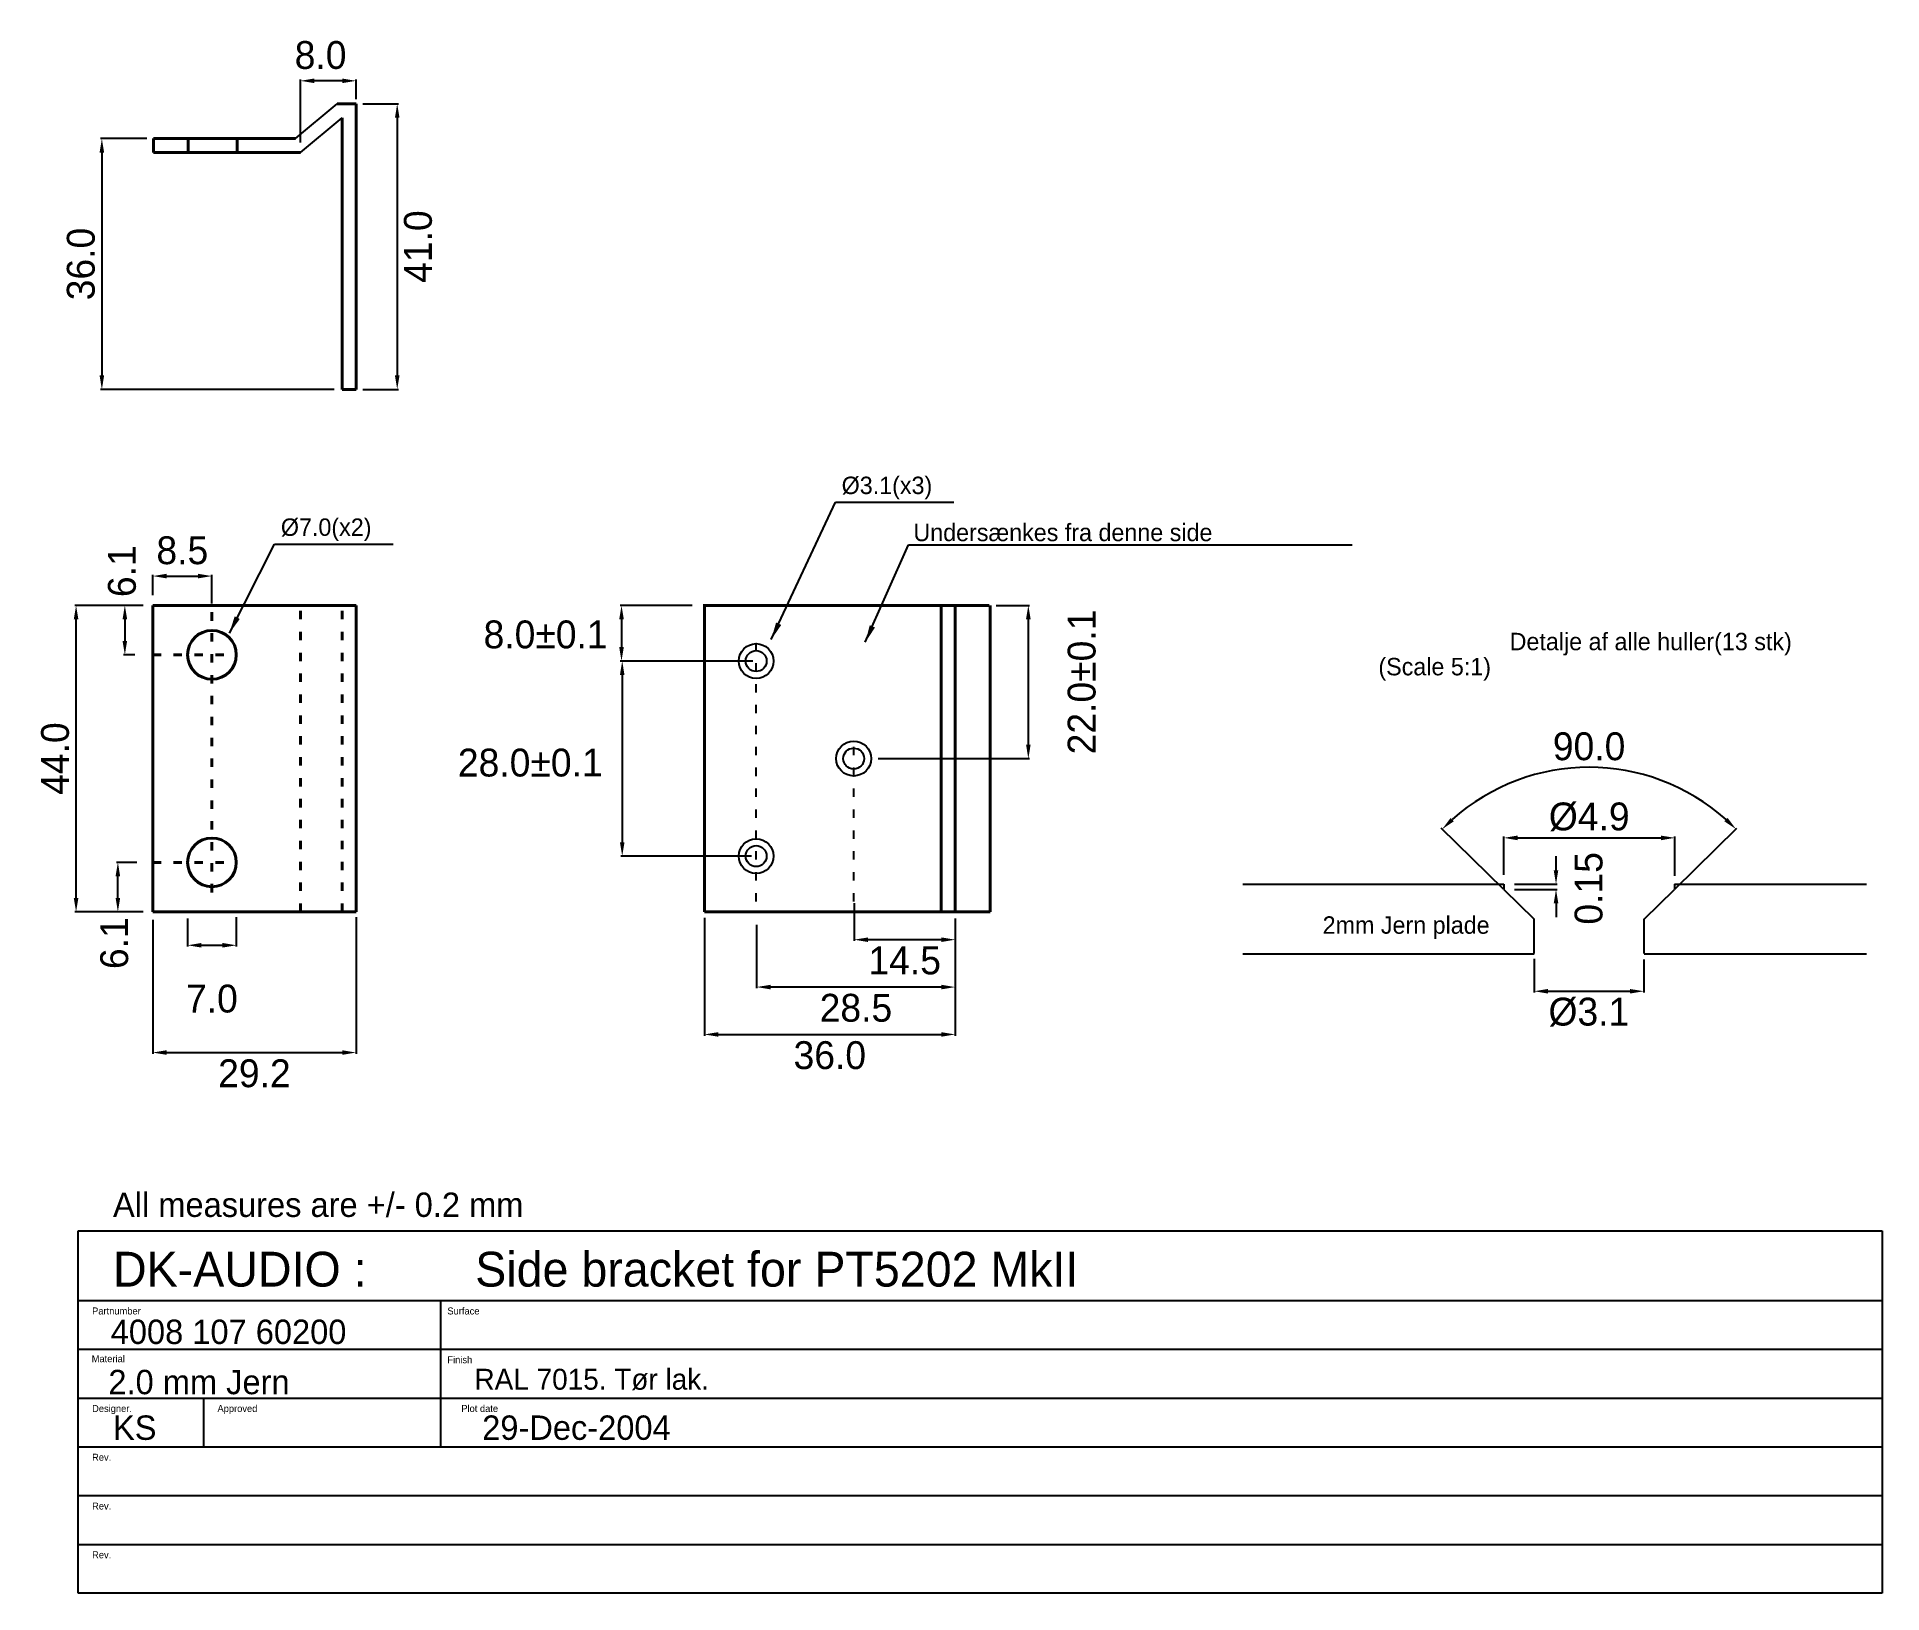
# Model space of a CAD drawing. Header units: millimetres. Extents: x 109 to 374, y 10 to 234.
import ezdxf

# ---------------------------------------------------------------- set-up
doc = ezdxf.new("R2010")
doc.units = ezdxf.units.MM
doc.header["$MEASUREMENT"] = 0
doc.linetypes.add('ACAD_ISO03W100', pattern=[30, 12, -18])
for name, color, linetype in [('Forplade', 4, 'Continuous'), ('kabinet_dim', 7, 'Continuous'), ('kabinet_head', 2, 'Continuous')]:
    doc.layers.add(name, color=color, linetype=linetype)
doc.layers.add('kabinet', color=4, linetype='Continuous', lineweight=40)
doc.dimstyles.new('DK-audio', dxfattribs={"dimtxt": 4, "dimasz": 2, "dimexe": 0.18, "dimexo": 0.0625, "dimgap": 1, "dimtad": 2, "dimdec": 1, "dimzin": 0, "dimdsep": 46, "dimtxsty": 'Standard', "dimcen": 5, "dimadec": 1, "dimazin": 0, "dimtfac": 1, "dimtdec": 1, "dimtofl": 0, "dimtmove": 2, "dimatfit": 3, "dimfxl": 0, "dimtolj": 1, "dimtzin": 0, "dimarcsym": 0})
doc.dimstyles.new('ISO-25', dxfattribs={"dimtxt": 2.5, "dimasz": 2.5, "dimexe": 1.25, "dimexo": 0.625, "dimtad": 1, "dimtxsty": 'Standard', "dimcen": 2.5, "dimadec": 0, "dimazin": 0, "dimtfac": 1, "dimtmove": 0, "dimatfit": 3, "dimfxl": 0, "dimarcsym": 0})

# ---------------------------------------------------------------- blocks, each defined once
blk = doc.blocks.new('*D22')
at = {"layer": 'DEFPOINTS', "color": 0, "linetype": 'Continuous', "ltscale": 0.1}
for p in [(204.6, 107.2), (240.6, 107), (240.6, 90.4)]:
    blk.add_point(p, dxfattribs=at)
at = {"layer": 'kabinet_dim', "color": 0, "linetype": 'Continuous', "lineweight": -2, "ltscale": 0.1}
for p, q in [((204.6, 107.14), (204.6, 90.22)), ((240.6, 106.94), (240.6, 90.22)), ((206.6, 90.4), (238.6, 90.4))]:
    blk.add_line(p, q, dxfattribs=at)
at = {"layer": 'kabinet_dim', "color": 0, "linetype": 'Continuous', "ltscale": 0.1}
for points in [[(206.6, 90.73), (206.6, 90.07), (204.6, 90.4)], [(238.6, 90.73), (238.6, 90.07), (240.6, 90.4)]]:
    blk.add_solid(points, dxfattribs=at)
at = {"layer": 'kabinet_dim', "color": 0, "linetype": 'Continuous', "ltscale": 0.1, "insert": (222.6, 87.4), "char_height": 4, "attachment_point": 5}
blk.add_mtext('\\A1;36.0', dxfattribs=at)
blk = doc.blocks.new('*D23')
at = {"layer": 'DEFPOINTS', "color": 0, "linetype": 'Continuous', "ltscale": 0.1}
for p in [(226.1, 109.3), (240.6, 107.1), (226.1, 104)]:
    blk.add_point(p, dxfattribs=at)
at = {"layer": 'kabinet_dim', "color": 0, "linetype": 'Continuous', "lineweight": -2, "ltscale": 0.1}
for p, q in [((226.1, 109.24), (226.1, 103.82)), ((240.6, 107.04), (240.6, 103.82)), ((238.6, 104), (228.1, 104))]:
    blk.add_line(p, q, dxfattribs=at)
at = {"layer": 'kabinet_dim', "color": 0, "linetype": 'Continuous', "ltscale": 0.1}
for points in [[(228.1, 104.33), (228.1, 103.67), (226.1, 104)], [(238.6, 104.33), (238.6, 103.67), (240.6, 104)]]:
    blk.add_solid(points, dxfattribs=at)
at = {"layer": 'kabinet_dim', "color": 0, "linetype": 'Continuous', "ltscale": 0.1, "insert": (233.35, 101), "char_height": 4, "attachment_point": 5}
blk.add_mtext('\\A1;14.5', dxfattribs=at)
blk = doc.blocks.new('*D24')
at = {"layer": 'DEFPOINTS', "color": 0, "linetype": 'Continuous', "ltscale": 0.1}
for p in [(124.6, 219), (118.1, 183), (151.5, 183)]:
    blk.add_point(p, dxfattribs=at)
at = {"layer": 'kabinet_dim', "color": 0, "linetype": 'Continuous', "lineweight": -2, "ltscale": 0.1}
for p, q in [((124.54, 219), (117.92, 219)), ((118.1, 217), (118.1, 185)), ((151.44, 183), (117.92, 183))]:
    blk.add_line(p, q, dxfattribs=at)
at = {"layer": 'kabinet_dim', "color": 0, "linetype": 'Continuous', "ltscale": 0.1}
for points in [[(117.77, 217), (118.43, 217), (118.1, 219)], [(117.77, 185), (118.43, 185), (118.1, 183)]]:
    blk.add_solid(points, dxfattribs=at)
at = {"layer": 'kabinet_dim', "color": 0, "linetype": 'Continuous', "ltscale": 0.1, "insert": (115.1, 201), "char_height": 4, "attachment_point": 5, "rotation": 90}
blk.add_mtext('\\A1;36.0', dxfattribs=at)
blk = doc.blocks.new('*D26')
at = {"layer": 'DEFPOINTS', "color": 0, "linetype": 'Continuous', "ltscale": 0.1}
for p in [(339.34, 127.71), (319.35, 111.22), (343.85, 111.22), (323.7, 106.97), (339.5, 106.97)]:
    blk.add_point(p, dxfattribs=at)
at = {"layer": 'kabinet_dim', "color": 0, "linetype": 'Continuous', "lineweight": -2, "ltscale": 0.1}
for p, q in [((319.31, 111.26), (310.37, 119.99)), ((343.89, 111.26), (352.83, 119.99))]:
    blk.add_line(p, q, dxfattribs=at)
blk.add_arc((331.6, 99.25), 29.5, 48.2196, 131.7804, dxfattribs=at)
at = {"layer": 'kabinet_dim', "color": 0, "linetype": 'Continuous', "ltscale": 0.1}
for points in [[(312.18, 121), (311.72, 121.48), (310.5, 119.86)], [(351.48, 121.48), (351.02, 121), (352.7, 119.86)]]:
    blk.add_solid(points, dxfattribs=at)
at = {"layer": 'kabinet_dim', "color": 0, "linetype": 'Continuous', "ltscale": 0.1, "insert": (331.6, 131.74), "char_height": 4, "attachment_point": 5}
blk.add_mtext('\\A1;90.0', dxfattribs=at)
blk = doc.blocks.new('*D27')
at = {"layer": 'DEFPOINTS', "color": 0, "linetype": 'Continuous', "ltscale": 0.1}
for p in [(323.7, 101.3), (339.45, 101.2), (339.45, 96.6)]:
    blk.add_point(p, dxfattribs=at)
at = {"layer": 'kabinet_dim', "color": 0, "linetype": 'Continuous', "lineweight": -2, "ltscale": 0.1}
for p, q in [((323.7, 101.24), (323.7, 96.42)), ((339.45, 101.14), (339.45, 96.42)), ((325.7, 96.6), (337.45, 96.6))]:
    blk.add_line(p, q, dxfattribs=at)
at = {"layer": 'kabinet_dim', "color": 0, "linetype": 'Continuous', "ltscale": 0.1}
for points in [[(325.7, 96.93), (325.7, 96.27), (323.7, 96.6)], [(337.45, 96.93), (337.45, 96.27), (339.45, 96.6)]]:
    blk.add_solid(points, dxfattribs=at)
at = {"layer": 'kabinet_dim', "color": 0, "linetype": 'Continuous', "ltscale": 0.1, "insert": (331.57, 93.6), "char_height": 4, "attachment_point": 5}
blk.add_mtext('\\A1;Ø3.1', dxfattribs=at)
blk = doc.blocks.new('*D28')
at = {"layer": 'DEFPOINTS', "color": 0, "linetype": 'Continuous', "ltscale": 0.1}
for p in [(320.85, 111.97), (320.85, 111.22), (326.85, 111.22)]:
    blk.add_point(p, dxfattribs=at)
at = {"layer": 'kabinet_dim', "color": 0, "linetype": 'Continuous', "lineweight": -2, "ltscale": 0.1}
for p, q in [((326.85, 113.97), (326.85, 115.97)), ((320.91, 111.97), (327.03, 111.97)), ((320.91, 111.22), (327.03, 111.22)), ((326.85, 109.22), (326.85, 107.22))]:
    blk.add_line(p, q, dxfattribs=at)
at = {"layer": 'kabinet_dim', "color": 0, "linetype": 'Continuous', "ltscale": 0.1}
for points in [[(326.52, 113.97), (327.18, 113.97), (326.85, 111.97)], [(326.52, 109.22), (327.18, 109.22), (326.85, 111.22)]]:
    blk.add_solid(points, dxfattribs=at)
at = {"layer": 'kabinet_dim', "color": 0, "linetype": 'Continuous', "ltscale": 0.1, "insert": (331.55, 111.37), "char_height": 4, "attachment_point": 5, "rotation": 90}
blk.add_mtext('\\A1;0.15', dxfattribs=at)
blk = doc.blocks.new('*D29')
at = {"layer": 'DEFPOINTS', "color": 0, "linetype": 'Continuous', "ltscale": 0.1}
for p in [(343.9, 118.62), (319.35, 113.27), (343.9, 113.12)]:
    blk.add_point(p, dxfattribs=at)
at = {"layer": 'kabinet_dim', "color": 0, "linetype": 'Continuous', "lineweight": -2, "ltscale": 0.1}
for p, q in [((319.35, 113.33), (319.35, 118.8)), ((321.35, 118.62), (341.9, 118.62)), ((343.9, 113.18), (343.9, 118.8))]:
    blk.add_line(p, q, dxfattribs=at)
at = {"layer": 'kabinet_dim', "color": 0, "linetype": 'Continuous', "ltscale": 0.1}
for points in [[(321.35, 118.95), (321.35, 118.28), (319.35, 118.62)], [(341.9, 118.95), (341.9, 118.28), (343.9, 118.62)]]:
    blk.add_solid(points, dxfattribs=at)
at = {"layer": 'kabinet_dim', "color": 0, "linetype": 'Continuous', "ltscale": 0.1, "insert": (331.62, 121.62), "char_height": 4, "attachment_point": 5}
blk.add_mtext('\\A1;Ø4.9', dxfattribs=at)
blk = doc.blocks.new('*D31')
at = {"layer": 'DEFPOINTS', "color": 0, "linetype": 'Continuous', "ltscale": 0.1}
for p in [(125.4, 106.9), (154.6, 107.3), (154.6, 87.8)]:
    blk.add_point(p, dxfattribs=at)
at = {"layer": 'kabinet_dim', "color": 0, "linetype": 'Continuous', "lineweight": -2, "ltscale": 0.1}
for p, q in [((125.4, 106.84), (125.4, 87.62)), ((154.6, 107.24), (154.6, 87.62)), ((127.4, 87.8), (152.6, 87.8))]:
    blk.add_line(p, q, dxfattribs=at)
at = {"layer": 'kabinet_dim', "color": 0, "linetype": 'Continuous', "ltscale": 0.1}
for points in [[(127.4, 88.13), (127.4, 87.47), (125.4, 87.8)], [(152.6, 88.13), (152.6, 87.47), (154.6, 87.8)]]:
    blk.add_solid(points, dxfattribs=at)
at = {"layer": 'kabinet_dim', "color": 0, "linetype": 'Continuous', "ltscale": 0.1, "insert": (140, 84.8), "char_height": 4, "attachment_point": 5}
blk.add_mtext('\\A1;29.2', dxfattribs=at)
blk = doc.blocks.new('*D32')
at = {"layer": 'DEFPOINTS', "color": 0, "linetype": 'Continuous', "ltscale": 0.1}
for p in [(114.4, 152), (124.1, 152), (124.1, 108)]:
    blk.add_point(p, dxfattribs=at)
at = {"layer": 'kabinet_dim', "color": 0, "linetype": 'Continuous', "lineweight": -2, "ltscale": 0.1}
for p, q in [((124.04, 152), (114.22, 152)), ((114.4, 110), (114.4, 150)), ((124.04, 108), (114.22, 108))]:
    blk.add_line(p, q, dxfattribs=at)
at = {"layer": 'kabinet_dim', "color": 0, "linetype": 'Continuous', "ltscale": 0.1}
for points in [[(114.07, 150), (114.73, 150), (114.4, 152)], [(114.07, 110), (114.73, 110), (114.4, 108)]]:
    blk.add_solid(points, dxfattribs=at)
at = {"layer": 'kabinet_dim', "color": 0, "linetype": 'Continuous', "ltscale": 0.1, "insert": (111.4, 130), "char_height": 4, "attachment_point": 5, "rotation": 90}
blk.add_mtext('\\A1;44.0', dxfattribs=at)
blk = doc.blocks.new('*D33')
at = {"layer": 'DEFPOINTS', "color": 0, "linetype": 'Continuous', "ltscale": 0.1}
for p in [(130.4, 107.1), (137.4, 107.3), (137.4, 103.2)]:
    blk.add_point(p, dxfattribs=at)
at = {"layer": 'kabinet_dim', "color": 0, "linetype": 'Continuous', "lineweight": -2, "ltscale": 0.1}
for p, q in [((130.4, 107.04), (130.4, 103.02)), ((137.4, 107.24), (137.4, 103.02)), ((132.4, 103.2), (135.4, 103.2))]:
    blk.add_line(p, q, dxfattribs=at)
at = {"layer": 'kabinet_dim', "color": 0, "linetype": 'Continuous', "ltscale": 0.1}
for points in [[(132.4, 103.53), (132.4, 102.87), (130.4, 103.2)], [(135.4, 103.53), (135.4, 102.87), (137.4, 103.2)]]:
    blk.add_solid(points, dxfattribs=at)
at = {"layer": 'kabinet_dim', "color": 0, "linetype": 'Continuous', "ltscale": 0.1, "insert": (133.9, 95.52), "char_height": 4, "attachment_point": 5}
blk.add_mtext('\\A1;7.0', dxfattribs=at)
blk = doc.blocks.new('*D34')
at = {"layer": 'DEFPOINTS', "color": 0, "linetype": 'Continuous', "ltscale": 0.1}
for p in [(120.4, 115.1), (123.2, 115.1), (123.2, 108)]:
    blk.add_point(p, dxfattribs=at)
at = {"layer": 'kabinet_dim', "color": 0, "linetype": 'Continuous', "lineweight": -2, "ltscale": 0.1}
for p, q in [((123.14, 115.1), (120.22, 115.1)), ((120.4, 110), (120.4, 113.1)), ((123.14, 108), (120.22, 108))]:
    blk.add_line(p, q, dxfattribs=at)
at = {"layer": 'kabinet_dim', "color": 0, "linetype": 'Continuous', "ltscale": 0.1}
for points in [[(120.07, 113.1), (120.73, 113.1), (120.4, 115.1)], [(120.07, 110), (120.73, 110), (120.4, 108)]]:
    blk.add_solid(points, dxfattribs=at)
at = {"layer": 'kabinet_dim', "color": 0, "linetype": 'Continuous', "ltscale": 0.1, "insert": (119.9, 103.5), "char_height": 4, "attachment_point": 5, "rotation": 90}
blk.add_mtext('\\A1;6.1', dxfattribs=at)
blk = doc.blocks.new('*D35')
at = {"layer": 'DEFPOINTS', "color": 0, "linetype": 'Continuous', "ltscale": 0.1}
for p in [(122.9, 152), (121.4, 144.9), (122.9, 144.9)]:
    blk.add_point(p, dxfattribs=at)
at = {"layer": 'kabinet_dim', "color": 0, "linetype": 'Continuous', "lineweight": -2, "ltscale": 0.1}
for p, q in [((122.84, 152), (121.22, 152)), ((121.4, 150), (121.4, 146.9)), ((122.84, 144.9), (121.22, 144.9))]:
    blk.add_line(p, q, dxfattribs=at)
at = {"layer": 'kabinet_dim', "color": 0, "linetype": 'Continuous', "ltscale": 0.1}
for points in [[(121.07, 150), (121.73, 150), (121.4, 152)], [(121.07, 146.9), (121.73, 146.9), (121.4, 144.9)]]:
    blk.add_solid(points, dxfattribs=at)
at = {"layer": 'kabinet_dim', "color": 0, "linetype": 'Continuous', "ltscale": 0.1, "insert": (121, 156.9), "char_height": 4, "attachment_point": 5, "rotation": 90}
blk.add_mtext('\\A1;6.1', dxfattribs=at)
blk = doc.blocks.new('*D36')
at = {"layer": 'DEFPOINTS', "color": 0, "linetype": 'Continuous', "ltscale": 0.1}
for p in [(133.9, 156.2), (125.4, 153.4), (133.9, 152.2)]:
    blk.add_point(p, dxfattribs=at)
at = {"layer": 'kabinet_dim', "color": 0, "linetype": 'Continuous', "lineweight": -2, "ltscale": 0.1}
for p, q in [((125.4, 153.46), (125.4, 156.38)), ((133.9, 152.26), (133.9, 156.38)), ((127.4, 156.2), (131.9, 156.2))]:
    blk.add_line(p, q, dxfattribs=at)
at = {"layer": 'kabinet_dim', "color": 0, "linetype": 'Continuous', "ltscale": 0.1}
for points in [[(127.4, 156.53), (127.4, 155.87), (125.4, 156.2)], [(131.9, 156.53), (131.9, 155.87), (133.9, 156.2)]]:
    blk.add_solid(points, dxfattribs=at)
at = {"layer": 'kabinet_dim', "color": 0, "linetype": 'Continuous', "ltscale": 0.1, "insert": (129.65, 159.88), "char_height": 4, "attachment_point": 5}
blk.add_mtext('\\A1;8.5', dxfattribs=at)
blk = doc.blocks.new('*D37')
at = {"layer": 'DEFPOINTS', "color": 0, "linetype": 'Continuous', "ltscale": 0.1}
for p in [(146.6, 227.3), (154.6, 224.6), (146.6, 218.4)]:
    blk.add_point(p, dxfattribs=at)
at = {"layer": 'kabinet_dim', "color": 0, "linetype": 'Continuous', "lineweight": -2, "ltscale": 0.1}
for p, q in [((146.6, 218.46), (146.6, 227.48)), ((152.6, 227.3), (148.6, 227.3)), ((154.6, 224.66), (154.6, 227.48))]:
    blk.add_line(p, q, dxfattribs=at)
at = {"layer": 'kabinet_dim', "color": 0, "linetype": 'Continuous', "ltscale": 0.1}
for points in [[(148.6, 227.63), (148.6, 226.97), (146.6, 227.3)], [(152.6, 227.63), (152.6, 226.97), (154.6, 227.3)]]:
    blk.add_solid(points, dxfattribs=at)
at = {"layer": 'kabinet_dim', "color": 0, "linetype": 'Continuous', "ltscale": 0.1, "insert": (149.5, 230.98), "char_height": 4, "attachment_point": 5}
blk.add_mtext('\\A1;8.0', dxfattribs=at)
blk = doc.blocks.new('*D38')
at = {"layer": 'DEFPOINTS', "color": 0, "linetype": 'Continuous', "ltscale": 0.1}
for p in [(155.5, 224), (155.5, 183), (160.5, 183)]:
    blk.add_point(p, dxfattribs=at)
at = {"layer": 'kabinet_dim', "color": 0, "linetype": 'Continuous', "lineweight": -2, "ltscale": 0.1}
for p, q in [((155.56, 224), (160.68, 224)), ((160.5, 222), (160.5, 185)), ((155.56, 183), (160.68, 183))]:
    blk.add_line(p, q, dxfattribs=at)
at = {"layer": 'kabinet_dim', "color": 0, "linetype": 'Continuous', "ltscale": 0.1}
for points in [[(160.17, 222), (160.83, 222), (160.5, 224)], [(160.17, 185), (160.83, 185), (160.5, 183)]]:
    blk.add_solid(points, dxfattribs=at)
at = {"layer": 'kabinet_dim', "color": 0, "linetype": 'Continuous', "ltscale": 0.1, "insert": (163.5, 203.5), "char_height": 4, "attachment_point": 5, "rotation": 90}
blk.add_mtext('\\A1;41.0', dxfattribs=at)
blk = doc.blocks.new('*D39')
at = {"layer": 'DEFPOINTS', "color": 0, "linetype": 'Continuous', "ltscale": 0.1}
for p in [(204.3, 144), (192.8, 116), (211.43, 116)]:
    blk.add_point(p, dxfattribs=at)
at = {"layer": 'kabinet_dim', "color": 0, "linetype": 'Continuous', "lineweight": -2, "ltscale": 0.1}
for p, q in [((204.24, 144), (192.62, 144)), ((192.8, 142), (192.8, 118)), ((211.37, 116), (192.62, 116))]:
    blk.add_line(p, q, dxfattribs=at)
at = {"layer": 'kabinet_dim', "color": 0, "linetype": 'Continuous', "ltscale": 0.1}
for points in [[(192.47, 142), (193.13, 142), (192.8, 144)], [(192.47, 118), (193.13, 118), (192.8, 116)]]:
    blk.add_solid(points, dxfattribs=at)
at = {"layer": 'kabinet_dim', "color": 0, "linetype": 'Continuous', "ltscale": 0.1, "insert": (179.6, 129.4), "char_height": 4, "attachment_point": 5, "rotation": 0.01}
blk.add_mtext('\\A1;28.0±0.1', dxfattribs=at)
blk = doc.blocks.new('*D40')
at = {"layer": 'DEFPOINTS', "color": 0, "linetype": 'Continuous', "ltscale": 0.1}
for p in [(202.9, 152), (192.7, 144), (211.63, 144)]:
    blk.add_point(p, dxfattribs=at)
at = {"layer": 'kabinet_dim', "color": 0, "linetype": 'Continuous', "lineweight": -2, "ltscale": 0.1}
for p, q in [((202.84, 152), (192.52, 152)), ((192.7, 150), (192.7, 146)), ((211.57, 144), (192.52, 144))]:
    blk.add_line(p, q, dxfattribs=at)
at = {"layer": 'kabinet_dim', "color": 0, "linetype": 'Continuous', "ltscale": 0.1}
for points in [[(192.37, 150), (193.03, 150), (192.7, 152)], [(192.37, 146), (193.03, 146), (192.7, 144)]]:
    blk.add_solid(points, dxfattribs=at)
at = {"layer": 'kabinet_dim', "color": 0, "linetype": 'Continuous', "ltscale": 0.1, "insert": (181.8, 147.8), "char_height": 4, "attachment_point": 5, "rotation": 0.01}
blk.add_mtext('\\A1;8.0±0.1', dxfattribs=at)
blk = doc.blocks.new('*D41')
at = {"layer": 'DEFPOINTS', "color": 0, "linetype": 'Continuous', "ltscale": 0.1}
for p in [(212.1, 106.2), (240.6, 106.2), (212.1, 97.2)]:
    blk.add_point(p, dxfattribs=at)
at = {"layer": 'kabinet_dim', "color": 0, "linetype": 'Continuous', "lineweight": -2, "ltscale": 0.1}
for p, q in [((212.1, 106.14), (212.1, 97.02)), ((240.6, 106.14), (240.6, 97.02)), ((238.6, 97.2), (214.1, 97.2))]:
    blk.add_line(p, q, dxfattribs=at)
at = {"layer": 'kabinet_dim', "color": 0, "linetype": 'Continuous', "ltscale": 0.1}
for points in [[(214.1, 97.53), (214.1, 96.87), (212.1, 97.2)], [(238.6, 97.53), (238.6, 96.87), (240.6, 97.2)]]:
    blk.add_solid(points, dxfattribs=at)
at = {"layer": 'kabinet_dim', "color": 0, "linetype": 'Continuous', "ltscale": 0.1, "insert": (226.35, 94.2), "char_height": 4, "attachment_point": 5}
blk.add_mtext('\\A1;28.5', dxfattribs=at)
blk = doc.blocks.new('*D42')
at = {"layer": 'DEFPOINTS', "color": 0, "linetype": 'Continuous', "ltscale": 0.1}
for p in [(246.4, 152), (251.1, 152), (229.5, 130)]:
    blk.add_point(p, dxfattribs=at)
at = {"layer": 'kabinet_dim', "color": 0, "linetype": 'Continuous', "lineweight": -2, "ltscale": 0.1}
for p, q in [((246.46, 152), (251.28, 152)), ((251.1, 132), (251.1, 150)), ((229.56, 130), (251.28, 130))]:
    blk.add_line(p, q, dxfattribs=at)
at = {"layer": 'kabinet_dim', "color": 0, "linetype": 'Continuous', "ltscale": 0.1}
for points in [[(250.77, 150), (251.43, 150), (251.1, 152)], [(250.77, 132), (251.43, 132), (251.1, 130)]]:
    blk.add_solid(points, dxfattribs=at)
at = {"layer": 'kabinet_dim', "color": 0, "linetype": 'Continuous', "ltscale": 0.1, "insert": (258.78, 141), "char_height": 4, "attachment_point": 5, "rotation": 90}
blk.add_mtext('\\A1;22.0±0.1', dxfattribs=at)

msp = doc.modelspace()

# ---------------------------------------------------------------- linework, layer by layer
at = {"layer": 'Forplade', "linetype": 'Continuous', "ltscale": 0.1}
for p, q in [((145.9, 219), (151.9, 224)), ((146.6, 217), (152.6, 222)), ((281.9, 111.97), (319.35, 111.97)), ((319.35, 111.97), (319.35, 111.22)), ((343.85, 111.97), (371.4, 111.97)), ((343.85, 111.97), (343.85, 111.22)), ((319.35, 111.22), (323.7, 106.97)), ((339.5, 106.97), (343.85, 111.22)), ((323.7, 102), (323.7, 107)), ((339.5, 102), (339.5, 107)), ((281.9, 101.97), (323.7, 101.97)), ((339.5, 101.97), (371.4, 101.97))]:
    msp.add_line(p, q, dxfattribs=at)
at = {"layer": 'Forplade', "linetype": 'ACAD_ISO03W100', "ltscale": 0.1}
for p, q in [((212.03, 109.5), (212.03, 146.5)), ((226.03, 109.5), (226.03, 133.2))]:
    msp.add_line(p, q, dxfattribs=at)
at = {"layer": 'Forplade', "linetype": 'Continuous', "ltscale": 0.1}
for centre, radius in [((212.03, 144), 2.5), ((212.03, 144), 1.5), ((226.03, 130), 2.5), ((226.03, 130), 1.5), ((212.03, 116), 2.5), ((212.03, 116), 1.5)]:
    msp.add_circle(centre, radius, dxfattribs=at)
at = {"layer": 'kabinet', "linetype": 'Continuous', "ltscale": 0.1}
for p, q in [((151.9, 224), (154.6, 224)), ((154.6, 224), (154.6, 183)), ((152.6, 222), (152.6, 183)), ((125.5, 219), (145.9, 219)), ((125.5, 219), (125.5, 217)), ((130.5, 219), (130.5, 217)), ((137.5, 219), (137.5, 217)), ((125.5, 217), (146.6, 217)), ((152.6, 183), (154.6, 183)), ((125.4, 152), (154.6, 152)), ((125.4, 152), (125.4, 108)), ((154.6, 108), (154.6, 152)), ((204.4, 152), (245.5, 152)), ((204.6, 108), (204.6, 152)), ((238.6, 108), (238.6, 152)), ((240.6, 108), (240.6, 152)), ((245.6, 108), (245.6, 152)), ((125.4, 108), (154.6, 108)), ((204.6, 108), (245.6, 108))]:
    msp.add_line(p, q, dxfattribs=at)
at = {"layer": 'kabinet', "linetype": 'ACAD_ISO03W100', "ltscale": 0.1}
for p, q in [((133.9, 151), (133.9, 109)), ((146.6, 108), (146.6, 152)), ((152.6, 108), (152.6, 152)), ((125.4, 144.9), (136.1, 144.9)), ((125.4, 115.1), (136.6, 115.1))]:
    msp.add_line(p, q, dxfattribs=at)
at = {"layer": 'kabinet', "linetype": 'Continuous', "ltscale": 0.1}
for centre in [(133.9, 144.9), (133.9, 115.1)]:
    msp.add_circle(centre, 3.5, dxfattribs=at)
at = {"layer": 'kabinet_head'}
for p, q in [((114.7, 62.2), (373.66, 62.2)), ((114.7, 10.2), (114.7, 62.2)), ((373.66, 62.2), (373.66, 10.2)), ((373.66, 10.2), (114.7, 10.2))]:
    msp.add_line(p, q, dxfattribs=at)
at = {"layer": 'kabinet_head', "color": 2}
for p, q in [((114.7, 52.2), (373.66, 52.2)), ((166.7, 52.2), (166.7, 45.2)), ((114.7, 45.2), (373.66, 45.2)), ((166.7, 45.2), (166.7, 38.2)), ((114.7, 38.2), (373.66, 38.2)), ((132.7, 38.2), (132.7, 31.2)), ((166.7, 38.2), (166.7, 31.2)), ((114.7, 31.2), (373.66, 31.2)), ((114.7, 24.2), (373.66, 24.2)), ((114.7, 17.2), (373.66, 17.2))]:
    msp.add_line(p, q, dxfattribs=at)

# ---------------------------------------------------------------- texts
at = {"layer": 'kabinet_dim', "char_height": 2.5}
for s, insert, attachment_point in [('Ø3.1(x3)', (224.3, 168.85), 4), ('Ø7.0(x2)', (143.8, 162.85), 4), ('Undersænkes fra denne side', (234.6, 162.45), 4), ('Detalje af alle huller(13 stk)', (360.7, 144.8), 9), ('(Scale 5:1)', (317.52, 141.2), 9), ('2mm Jern plade', (317.32, 104.1), 9)]:
    msp.add_mtext(s, dxfattribs=dict(at, insert=insert, attachment_point=attachment_point))
at = {"layer": 'kabinet_head', "color": 2}
for s, p in [('All measures are +/- 0.2 mm', (119.7, 64.2)), ('4008 107 60200', (119.37, 45.96)), ('2.0 mm Jern', (119.04, 38.75)), ('KS', (119.7, 32.2)), ('29-Dec-2004', (172.7, 32.2))]:
    msp.add_text(s, height=3.5, dxfattribs=at).set_placement(p)
at = {"layer": 'kabinet_head'}
for s, height, p in [('DK-AUDIO :', 5, (119.7, 54.2)), ('Side bracket for PT5202 MkII', 5, (171.7, 54.2)), ('RAL 7015. Tør lak.', 3, (171.59, 39.4))]:
    msp.add_text(s, height=height, dxfattribs=at).set_placement(p)
at = {"layer": 'kabinet_head', "color": 7}
for s, p in [('Partnumber', (116.7, 50.2)), ('Surface', (167.7, 50.2)), ('Material', (116.64, 43.35)), ('Finish', (167.7, 43.2)), ('Designer.', (116.7, 36.2)), ('Approved', (134.7, 36.2)), ('Plot date', (169.7, 36.2)), ('Rev.', (116.7, 29.2)), ('Rev.', (116.7, 22.2)), ('Rev.', (116.7, 15.2))]:
    msp.add_text(s, height=1, dxfattribs=at).set_placement(p)

# ---------------------------------------------------------------- dimensions: what is measured, and where the dimension line sits
at = {"layer": 'kabinet_dim', "linetype": 'Continuous', "ltscale": 0.1}
dim = msp.add_linear_dim(base=(146.6, 227.3), p1=(154.6, 224.6), p2=(146.6, 218.4), dimstyle='DK-audio', dxfattribs=at)
dim.commit()
dim.dimension.update_dxf_attribs({"geometry": '*D37', "text_midpoint": (149.5, 230.98), "dimtype": 160})
for base, p1, p2, picture, middle in [((160.5, 183), (155.5, 224), (155.5, 183), '*D38', (163.5, 203.5)), ((118.1, 183), (124.6, 219), (151.5, 183), '*D24', (115.1, 201)), ((114.4, 152), (124.1, 108), (124.1, 152), '*D32', (111.4, 130))]:
    dim = msp.add_linear_dim(base=base, p1=p1, p2=p2, angle=90, dimstyle='DK-audio', dxfattribs=at)
    dim.commit()
    dim.dimension.update_dxf_attribs({"geometry": picture, "text_midpoint": middle})
for base, p1, p2, picture, middle in [((133.9, 156.2), (125.4, 153.4), (133.9, 152.2), '*D36', (129.65, 159.88)), ((226.1, 104), (240.6, 107.1), (226.1, 109.3), '*D23', (233.35, 101)), ((154.6, 87.8), (125.4, 106.9), (154.6, 107.3), '*D31', (140, 84.8)), ((137.4, 103.2), (130.4, 107.1), (137.4, 107.3), '*D33', (133.9, 95.52)), ((240.6, 90.4), (204.6, 107.2), (240.6, 107), '*D22', (222.6, 87.4)), ((212.1, 97.2), (240.6, 106.2), (212.1, 106.2), '*D41', (226.35, 94.2))]:
    dim = msp.add_linear_dim(base=base, p1=p1, p2=p2, dimstyle='DK-audio', dxfattribs=at)
    dim.commit()
    dim.dimension.update_dxf_attribs({"geometry": picture, "text_midpoint": middle})
for base, p1, p2, text, picture, middle in [((121.4, 144.9), (122.9, 152), (122.9, 144.9), '6.1', '*D35', (121, 156.9)), ((326.85, 111.22), (320.85, 111.97), (320.85, 111.22), '0.15', '*D28', (331.55, 111.37)), ((120.4, 115.1), (123.2, 108), (123.2, 115.1), '6.1', '*D34', (119.9, 103.5))]:
    dim = msp.add_linear_dim(base=base, p1=p1, p2=p2, angle=90, text=text, dimstyle='DK-audio', dxfattribs=at)
    dim.commit()
    dim.dimension.update_dxf_attribs({"geometry": picture, "text_midpoint": middle, "dimtype": 160})
for base, p1, p2, picture, middle in [((192.7, 144), (202.9, 152), (211.63, 144), '*D40', (181.8, 147.8)), ((192.8, 116), (204.3, 144), (211.43, 116), '*D39', (179.6, 129.4))]:
    dim = msp.add_linear_dim(base=base, p1=p1, p2=p2, angle=90, dimstyle='DK-audio', override={"dimgap": 1, "dimtol": 1, "dimlim": 0, "dimtp": 0.1, "dimtm": 0.1}, dxfattribs=at)
    dim.commit()
    dim.dimension.update_dxf_attribs({"geometry": picture, "text_midpoint": middle, "dimtype": 160, "text_rotation": 0.01})
dim = msp.add_linear_dim(base=(251.1, 152), p1=(229.5, 130), p2=(246.4, 152), angle=90, dimstyle='DK-audio', override={"dimgap": 1, "dimtol": 1, "dimlim": 0, "dimtp": 0.1, "dimtm": 0.1}, dxfattribs=at)
dim.commit()
dim.dimension.update_dxf_attribs({"geometry": '*D42', "text_midpoint": (258.78, 141)})
dim = msp.add_angular_dim_2l(base=(339.34, 127.71), line1=((339.5, 106.97), (343.85, 111.22)), line2=((319.35, 111.22), (323.7, 106.97)), text='90.0', dimstyle='DK-audio', dxfattribs=at)
dim.commit()
dim.dimension.update_dxf_attribs({"geometry": '*D26', "text_midpoint": (331.6, 131.74)})
for base, p1, p2, text, picture, middle in [((343.9, 118.62), (319.35, 113.27), (343.9, 113.12), 'Ø4.9', '*D29', (331.62, 121.62)), ((339.45, 96.6), (323.7, 101.3), (339.45, 101.2), 'Ø3.1', '*D27', (331.57, 93.6))]:
    dim = msp.add_linear_dim(base=base, p1=p1, p2=p2, text=text, dimstyle='DK-audio', dxfattribs=at)
    dim.commit()
    dim.dimension.update_dxf_attribs({"geometry": picture, "text_midpoint": middle})

# ---------------------------------------------------------------- leaders
at = {"layer": 'kabinet_dim'}
for points in [[(214.2, 147.1), (223.4, 166.8), (240.4, 166.8)], [(136.4, 148), (142.9, 160.8), (159.9, 160.8)], [(227.7, 146.7), (233.9, 160.7), (297.6, 160.7)]]:
    msp.add_leader(points, dimstyle='ISO-25', override={"dimgap": 0.625, "dimtad": 0}, dxfattribs=at)

doc.saveas('drawing.dxf')
